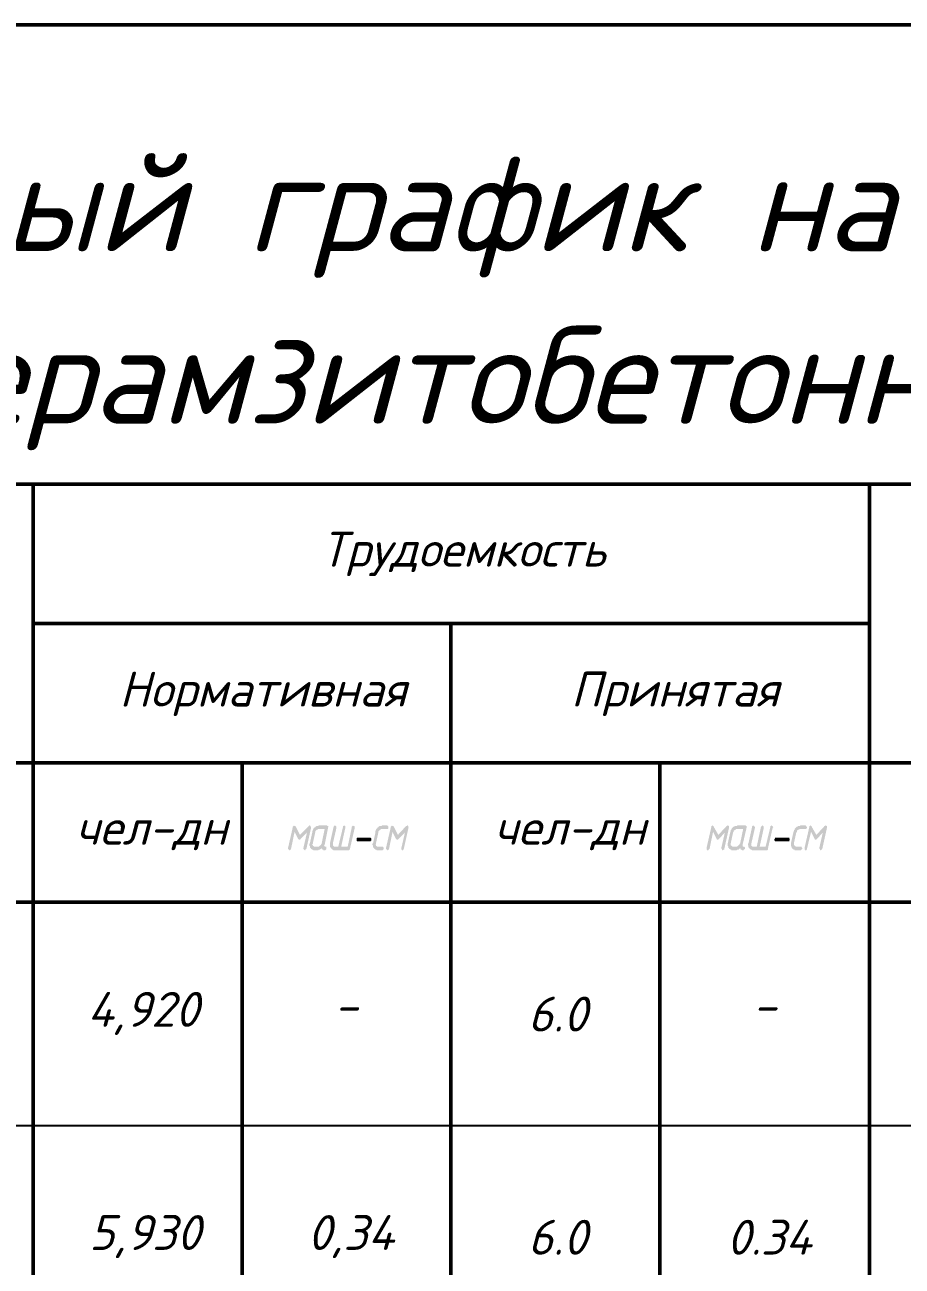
# Model space of a CAD drawing. Header units: millimetres. Extents: x 2279 to 5236, y 896 to 2828.
# Drawn here: x 4997.8 to 5060.7, y 1890.4 to 1979.4 of the extents above; entities that cross this region are included whole.
import ezdxf

# ---------------------------------------------------------------- set-up
doc = ezdxf.new("R2010")
doc.units = ezdxf.units.MM
for name, color, linetype in [('PDF _!!ОСНОВНАЯ', 7, 'Continuous'), ('PDF _!!ТОНКАЯ', 7, 'Continuous'), ('PDF _Текст', 7, 'Continuous')]:
    doc.layers.add(name, color=color, linetype=linetype)
doc.styles.add('PDF ISOCPEUR Italic', font='isocpeui.ttf')

msp = doc.modelspace()

# ---------------------------------------------------------------- hatches: boundary and pattern name
at = {"layer": 'PDF _!!ТОНКАЯ', "transparency": 33554559}
for points in [[(5018.042, 1921.445), (5017.576, 1920.979), (5017.576, 1920.937), (5017.534, 1920.937), (5017.491, 1920.937), (5017.491, 1920.937), (5017.449, 1920.937), (5017.449, 1920.979), (5017.407, 1920.979), (5017.153, 1921.487), (5016.899, 1920.26), (5016.899, 1920.26), (5016.856, 1920.217), (5016.856, 1920.217), (5016.814, 1920.175), (5016.814, 1920.175), (5016.772, 1920.175), (5016.729, 1920.217), (5016.729, 1920.217), (5016.687, 1920.26), (5016.687, 1920.302), (5016.687, 1920.302), (5016.687, 1920.344), (5016.687, 1920.344), (5017.026, 1921.826), (5017.026, 1921.868), (5017.068, 1921.911), (5017.068, 1921.911), (5017.11, 1921.953), (5017.11, 1921.953), (5017.153, 1921.911), (5017.195, 1921.911), (5017.195, 1921.911), (5017.237, 1921.868), (5017.534, 1921.276), (5018.169, 1921.911), (5018.169, 1921.911), (5018.211, 1921.953), (5018.211, 1921.953), (5018.253, 1921.953), (5018.296, 1921.911), (5018.296, 1921.911), (5018.296, 1921.868), (5018.338, 1921.826), (5018.338, 1921.826), (5018.338, 1921.784), (5018.338, 1921.784), (5017.999, 1920.26), (5017.957, 1920.26), (5017.957, 1920.217), (5017.915, 1920.217), (5017.915, 1920.175), (5017.872, 1920.175), (5017.872, 1920.175), (5017.83, 1920.217), (5017.83, 1920.217), (5017.788, 1920.26), (5017.788, 1920.302), (5017.788, 1920.302), (5017.788, 1920.344), (5017.788, 1920.344)], [(5021.132, 1920.302), (5021.132, 1920.26), (5021.09, 1920.217), (5021.09, 1920.217), (5021.048, 1920.175), (5021.048, 1920.175), (5021.005, 1920.175), (5020.031, 1920.175), (5019.989, 1920.175), (5019.947, 1920.175), (5019.904, 1920.217), (5019.904, 1920.217), (5019.862, 1920.217), (5019.82, 1920.26), (5019.82, 1920.26), (5019.777, 1920.302), (5019.777, 1920.302), (5019.777, 1920.344), (5019.735, 1920.344), (5019.735, 1920.387), (5019.693, 1920.429), (5019.693, 1920.471), (5019.693, 1920.514), (5019.693, 1920.514), (5019.693, 1920.556), (5019.693, 1920.598), (5019.693, 1920.641), (5019.693, 1920.641), (5019.693, 1920.683), (5019.947, 1921.826), (5019.947, 1921.868), (5019.989, 1921.911), (5019.989, 1921.911), (5020.031, 1921.953), (5020.074, 1921.953), (5020.074, 1921.911), (5020.116, 1921.911), (5020.116, 1921.911), (5020.158, 1921.868), (5020.158, 1921.826), (5020.158, 1921.826), (5020.158, 1921.784), (5020.158, 1921.784), (5019.904, 1920.683), (5019.904, 1920.641), (5019.904, 1920.598), (5019.904, 1920.598), (5019.904, 1920.556), (5019.904, 1920.514), (5019.904, 1920.514), (5019.947, 1920.471), (5019.947, 1920.471), (5019.989, 1920.429), (5020.031, 1920.429), (5020.074, 1920.429), (5020.074, 1920.429), (5020.285, 1920.429), (5020.624, 1921.826), (5020.624, 1921.868), (5020.624, 1921.911), (5020.667, 1921.911), (5020.709, 1921.953), (5020.709, 1921.953), (5020.751, 1921.911), (5020.751, 1921.911), (5020.794, 1921.911), (5020.794, 1921.868), (5020.794, 1921.826), (5020.794, 1921.826), (5020.794, 1921.784), (5020.794, 1921.784), (5020.497, 1920.429), (5020.963, 1920.429), (5021.259, 1921.826), (5021.259, 1921.868), (5021.302, 1921.911), (5021.302, 1921.911), (5021.344, 1921.953), (5021.344, 1921.953), (5021.386, 1921.911), (5021.429, 1921.911), (5021.429, 1921.911), (5021.471, 1921.868), (5021.471, 1921.826), (5021.471, 1921.826), (5021.471, 1921.784), (5021.471, 1921.784)], [(5023.461, 1920.175), (5023.08, 1920.175), (5023.037, 1920.175), (5023.037, 1920.175), (5022.995, 1920.217), (5022.953, 1920.217), (5022.953, 1920.217), (5022.91, 1920.26), (5022.868, 1920.26), (5022.868, 1920.302), (5022.868, 1920.302), (5022.826, 1920.344), (5022.826, 1920.344), (5022.783, 1920.387), (5022.783, 1920.429), (5022.783, 1920.471), (5022.783, 1920.514), (5022.741, 1920.556), (5022.741, 1920.556), (5022.741, 1920.598), (5022.741, 1920.641), (5022.741, 1920.641), (5022.783, 1920.683), (5022.953, 1921.445), (5022.953, 1921.487), (5022.953, 1921.53), (5022.953, 1921.572), (5022.995, 1921.614), (5022.995, 1921.614), (5022.995, 1921.657), (5023.037, 1921.699), (5023.037, 1921.741), (5023.08, 1921.741), (5023.08, 1921.784), (5023.122, 1921.784), (5023.122, 1921.826), (5023.122, 1921.826), (5023.164, 1921.826), (5023.164, 1921.868), (5023.207, 1921.868), (5023.207, 1921.868), (5023.249, 1921.911), (5023.291, 1921.911), (5023.334, 1921.911), (5023.334, 1921.911), (5023.376, 1921.911), (5023.418, 1921.953), (5023.461, 1921.953), (5023.503, 1921.953), (5023.799, 1921.953), (5023.799, 1921.953), (5023.842, 1921.911), (5023.842, 1921.911), (5023.884, 1921.868), (5023.884, 1921.826), (5023.884, 1921.826), (5023.884, 1921.784), (5023.884, 1921.741), (5023.842, 1921.699), (5023.842, 1921.699), (5023.799, 1921.699), (5023.799, 1921.699), (5023.418, 1921.699), (5023.376, 1921.699), (5023.376, 1921.699), (5023.334, 1921.657), (5023.291, 1921.657), (5023.291, 1921.657), (5023.249, 1921.614), (5023.249, 1921.614), (5023.207, 1921.572), (5023.207, 1921.572), (5023.164, 1921.53), (5023.164, 1921.487), (5023.164, 1921.445), (5023.164, 1921.445), (5022.995, 1920.683), (5022.995, 1920.641), (5022.953, 1920.598), (5022.953, 1920.598), (5022.995, 1920.556), (5022.995, 1920.556), (5022.995, 1920.514), (5022.995, 1920.471), (5023.037, 1920.471), (5023.037, 1920.471), (5023.08, 1920.429), (5023.122, 1920.429), (5023.164, 1920.429), (5023.461, 1920.429), (5023.461, 1920.429), (5023.503, 1920.429), (5023.503, 1920.387), (5023.545, 1920.387), (5023.545, 1920.344), (5023.545, 1920.302), (5023.545, 1920.26), (5023.545, 1920.26), (5023.503, 1920.217), (5023.503, 1920.217), (5023.461, 1920.175), (5023.461, 1920.175)], [(5025.069, 1921.445), (5024.604, 1920.979), (5024.561, 1920.937), (5024.561, 1920.937), (5024.519, 1920.937), (5024.519, 1920.937), (5024.477, 1920.937), (5024.434, 1920.979), (5024.434, 1920.979), (5024.18, 1921.487), (5023.926, 1920.26), (5023.926, 1920.26), (5023.884, 1920.217), (5023.884, 1920.217), (5023.842, 1920.175), (5023.799, 1920.175), (5023.799, 1920.175), (5023.757, 1920.217), (5023.757, 1920.217), (5023.715, 1920.26), (5023.715, 1920.302), (5023.715, 1920.302), (5023.715, 1920.344), (5023.715, 1920.344), (5024.053, 1921.826), (5024.053, 1921.868), (5024.096, 1921.911), (5024.096, 1921.911), (5024.138, 1921.953), (5024.138, 1921.953), (5024.18, 1921.911), (5024.223, 1921.911), (5024.223, 1921.911), (5024.265, 1921.868), (5024.561, 1921.276), (5025.154, 1921.911), (5025.196, 1921.911), (5025.239, 1921.953), (5025.239, 1921.953), (5025.281, 1921.953), (5025.281, 1921.911), (5025.323, 1921.911), (5025.323, 1921.868), (5025.323, 1921.826), (5025.366, 1921.826), (5025.323, 1921.784), (5025.323, 1921.784), (5024.985, 1920.26), (5024.985, 1920.26), (5024.985, 1920.217), (5024.942, 1920.217), (5024.942, 1920.175), (5024.9, 1920.175), (5024.858, 1920.175), (5024.858, 1920.217), (5024.815, 1920.217), (5024.815, 1920.26), (5024.815, 1920.302), (5024.815, 1920.302), (5024.815, 1920.344), (5024.815, 1920.344)], [(5048.015, 1921.445), (5047.591, 1920.979), (5047.549, 1920.937), (5047.549, 1920.937), (5047.507, 1920.937), (5047.464, 1920.937), (5047.464, 1920.937), (5047.422, 1920.979), (5047.422, 1920.979), (5047.168, 1921.487), (5046.914, 1920.26), (5046.872, 1920.26), (5046.872, 1920.217), (5046.829, 1920.217), (5046.829, 1920.175), (5046.787, 1920.175), (5046.745, 1920.175), (5046.745, 1920.217), (5046.702, 1920.217), (5046.702, 1920.26), (5046.702, 1920.302), (5046.702, 1920.302), (5046.702, 1920.344), (5046.702, 1920.344), (5047.041, 1921.826), (5047.041, 1921.868), (5047.041, 1921.911), (5047.083, 1921.911), (5047.126, 1921.953), (5047.126, 1921.953), (5047.168, 1921.911), (5047.21, 1921.911), (5047.21, 1921.911), (5047.21, 1921.868), (5047.549, 1921.276), (5048.142, 1921.911), (5048.184, 1921.911), (5048.184, 1921.953), (5048.226, 1921.953), (5048.269, 1921.953), (5048.269, 1921.911), (5048.311, 1921.911), (5048.311, 1921.868), (5048.311, 1921.826), (5048.311, 1921.826), (5048.311, 1921.784), (5048.311, 1921.784), (5047.972, 1920.26), (5047.972, 1920.26), (5047.972, 1920.217), (5047.93, 1920.217), (5047.888, 1920.175), (5047.888, 1920.175), (5047.845, 1920.175), (5047.803, 1920.217), (5047.803, 1920.217), (5047.803, 1920.26), (5047.761, 1920.302), (5047.761, 1920.302), (5047.761, 1920.344), (5047.761, 1920.344)], [(5051.105, 1920.302), (5051.105, 1920.26), (5051.105, 1920.217), (5051.105, 1920.217), (5051.063, 1920.175), (5051.02, 1920.175), (5051.02, 1920.175), (5050.004, 1920.175), (5049.962, 1920.175), (5049.962, 1920.175), (5049.92, 1920.217), (5049.877, 1920.217), (5049.877, 1920.217), (5049.835, 1920.26), (5049.793, 1920.26), (5049.793, 1920.302), (5049.793, 1920.302), (5049.75, 1920.344), (5049.75, 1920.344), (5049.708, 1920.387), (5049.708, 1920.429), (5049.708, 1920.471), (5049.708, 1920.514), (5049.666, 1920.514), (5049.666, 1920.556), (5049.666, 1920.598), (5049.666, 1920.641), (5049.708, 1920.641), (5049.708, 1920.683), (5049.962, 1921.826), (5049.962, 1921.868), (5050.004, 1921.911), (5050.004, 1921.911), (5050.047, 1921.953), (5050.047, 1921.953), (5050.089, 1921.911), (5050.131, 1921.911), (5050.131, 1921.911), (5050.131, 1921.868), (5050.174, 1921.826), (5050.174, 1921.826), (5050.174, 1921.784), (5050.174, 1921.784), (5049.92, 1920.683), (5049.92, 1920.641), (5049.92, 1920.598), (5049.92, 1920.598), (5049.92, 1920.556), (5049.92, 1920.514), (5049.92, 1920.514), (5049.92, 1920.471), (5049.962, 1920.471), (5050.004, 1920.429), (5050.004, 1920.429), (5050.047, 1920.429), (5050.089, 1920.429), (5050.301, 1920.429), (5050.597, 1921.826), (5050.639, 1921.868), (5050.639, 1921.911), (5050.682, 1921.911), (5050.682, 1921.953), (5050.724, 1921.953), (5050.724, 1921.911), (5050.766, 1921.911), (5050.766, 1921.911), (5050.809, 1921.868), (5050.809, 1921.826), (5050.809, 1921.826), (5050.809, 1921.784), (5050.809, 1921.784), (5050.512, 1920.429), (5050.936, 1920.429), (5051.274, 1921.826), (5051.274, 1921.868), (5051.274, 1921.911), (5051.317, 1921.911), (5051.359, 1921.953), (5051.359, 1921.953), (5051.402, 1921.911), (5051.402, 1921.911), (5051.444, 1921.911), (5051.444, 1921.868), (5051.486, 1921.826), (5051.486, 1921.826), (5051.444, 1921.784), (5051.444, 1921.784)], [(5053.434, 1920.175), (5053.095, 1920.175), (5053.053, 1920.175), (5053.01, 1920.175), (5053.01, 1920.217), (5052.968, 1920.217), (5052.926, 1920.217), (5052.926, 1920.26), (5052.883, 1920.26), (5052.841, 1920.302), (5052.841, 1920.302), (5052.841, 1920.344), (5052.799, 1920.344), (5052.799, 1920.387), (5052.799, 1920.429), (5052.756, 1920.471), (5052.756, 1920.514), (5052.756, 1920.556), (5052.756, 1920.556), (5052.756, 1920.598), (5052.756, 1920.641), (5052.756, 1920.641), (5052.756, 1920.683), (5052.926, 1921.445), (5052.926, 1921.487), (5052.968, 1921.53), (5052.968, 1921.572), (5052.968, 1921.614), (5053.01, 1921.614), (5053.01, 1921.657), (5053.01, 1921.699), (5053.053, 1921.741), (5053.053, 1921.741), (5053.095, 1921.784), (5053.095, 1921.784), (5053.137, 1921.826), (5053.137, 1921.826), (5053.137, 1921.826), (5053.18, 1921.868), (5053.18, 1921.868), (5053.222, 1921.868), (5053.264, 1921.911), (5053.264, 1921.911), (5053.307, 1921.911), (5053.349, 1921.911), (5053.391, 1921.911), (5053.434, 1921.953), (5053.434, 1921.953), (5053.476, 1921.953), (5053.772, 1921.953), (5053.815, 1921.953), (5053.857, 1921.911), (5053.857, 1921.911), (5053.857, 1921.868), (5053.899, 1921.826), (5053.899, 1921.826), (5053.899, 1921.784), (5053.857, 1921.741), (5053.857, 1921.699), (5053.857, 1921.699), (5053.815, 1921.699), (5053.772, 1921.699), (5053.434, 1921.699), (5053.391, 1921.699), (5053.349, 1921.699), (5053.349, 1921.657), (5053.307, 1921.657), (5053.264, 1921.657), (5053.264, 1921.614), (5053.222, 1921.614), (5053.222, 1921.572), (5053.18, 1921.572), (5053.18, 1921.53), (5053.18, 1921.487), (5053.137, 1921.445), (5053.137, 1921.445), (5052.968, 1920.683), (5052.968, 1920.641), (5052.968, 1920.598), (5052.968, 1920.598), (5052.968, 1920.556), (5052.968, 1920.556), (5053.01, 1920.514), (5053.01, 1920.471), (5053.01, 1920.471), (5053.053, 1920.471), (5053.095, 1920.429), (5053.095, 1920.429), (5053.137, 1920.429), (5053.434, 1920.429), (5053.476, 1920.429), (5053.518, 1920.429), (5053.518, 1920.387), (5053.518, 1920.387), (5053.561, 1920.344), (5053.561, 1920.302), (5053.561, 1920.26), (5053.518, 1920.26), (5053.518, 1920.217), (5053.518, 1920.217), (5053.476, 1920.175), (5053.434, 1920.175)], [(5055.042, 1921.445), (5054.619, 1920.979), (5054.577, 1920.937), (5054.534, 1920.937), (5054.534, 1920.937), (5054.492, 1920.937), (5054.492, 1920.937), (5054.45, 1920.979), (5054.45, 1920.979), (5054.196, 1921.487), (5053.899, 1920.26), (5053.899, 1920.26), (5053.899, 1920.217), (5053.857, 1920.217), (5053.857, 1920.175), (5053.815, 1920.175), (5053.772, 1920.175), (5053.772, 1920.217), (5053.73, 1920.217), (5053.73, 1920.26), (5053.73, 1920.302), (5053.73, 1920.302), (5053.73, 1920.344), (5053.73, 1920.344), (5054.069, 1921.826), (5054.069, 1921.868), (5054.069, 1921.911), (5054.111, 1921.911), (5054.153, 1921.953), (5054.153, 1921.953), (5054.196, 1921.911), (5054.196, 1921.911), (5054.238, 1921.911), (5054.238, 1921.868), (5054.577, 1921.276), (5055.169, 1921.911), (5055.212, 1921.911), (5055.212, 1921.953), (5055.254, 1921.953), (5055.254, 1921.953), (5055.296, 1921.911), (5055.339, 1921.911), (5055.339, 1921.868), (5055.339, 1921.826), (5055.339, 1921.826), (5055.339, 1921.784), (5055.339, 1921.784), (5055, 1920.26), (5055, 1920.26), (5054.958, 1920.217), (5054.958, 1920.217), (5054.915, 1920.175), (5054.915, 1920.175), (5054.873, 1920.175), (5054.831, 1920.217), (5054.831, 1920.217), (5054.831, 1920.26), (5054.788, 1920.302), (5054.788, 1920.302), (5054.788, 1920.344), (5054.788, 1920.344)], [(5022.572, 1920.81), (5021.683, 1920.81), (5021.64, 1920.81), (5021.64, 1920.81), (5021.598, 1920.852), (5021.598, 1920.852), (5021.598, 1920.895), (5021.598, 1920.937), (5021.598, 1920.979), (5021.598, 1921.022), (5021.598, 1921.022), (5021.64, 1921.064), (5021.64, 1921.064), (5021.683, 1921.064), (5022.572, 1921.064), (5022.572, 1921.064), (5022.614, 1921.064), (5022.656, 1921.022), (5022.656, 1921.022), (5022.656, 1920.979), (5022.656, 1920.937), (5022.656, 1920.895), (5022.656, 1920.852), (5022.614, 1920.852), (5022.614, 1920.81), (5022.572, 1920.81), (5022.572, 1920.81)], [(5052.545, 1920.81), (5051.698, 1920.81), (5051.656, 1920.81), (5051.613, 1920.81), (5051.613, 1920.852), (5051.571, 1920.852), (5051.571, 1920.895), (5051.571, 1920.937), (5051.571, 1920.979), (5051.613, 1921.022), (5051.613, 1921.022), (5051.613, 1921.064), (5051.656, 1921.064), (5051.698, 1921.064), (5052.545, 1921.064), (5052.587, 1921.064), (5052.629, 1921.064), (5052.629, 1921.022), (5052.629, 1921.022), (5052.672, 1920.979), (5052.672, 1920.937), (5052.672, 1920.895), (5052.629, 1920.852), (5052.629, 1920.852), (5052.629, 1920.81), (5052.587, 1920.81), (5052.545, 1920.81)]]:
    msp.add_hatch(color=256, dxfattribs=at).paths.add_polyline_path(points)
h = msp.add_hatch(color=256, dxfattribs=at)
h.paths.add_polyline_path([(5018.592, 1920.429), (5018.846, 1920.429), (5018.846, 1920.429), (5018.888, 1920.429), (5018.931, 1920.471), (5018.931, 1920.471), (5018.973, 1920.514), (5019.015, 1920.514), (5019.015, 1920.556), (5019.058, 1920.556), (5019.058, 1920.598), (5019.1, 1920.641), (5019.1, 1920.683), (5019.1, 1920.683), (5019.312, 1921.699), (5018.888, 1921.699), (5018.846, 1921.699), (5018.846, 1921.699), (5018.804, 1921.657), (5018.761, 1921.657), (5018.761, 1921.657), (5018.719, 1921.614), (5018.719, 1921.614), (5018.677, 1921.572), (5018.677, 1921.572), (5018.634, 1921.53), (5018.634, 1921.487), (5018.634, 1921.445), (5018.634, 1921.445), (5018.465, 1920.683), (5018.465, 1920.641), (5018.423, 1920.598), (5018.423, 1920.598), (5018.423, 1920.556), (5018.465, 1920.514), (5018.465, 1920.514), (5018.465, 1920.471), (5018.507, 1920.471), (5018.507, 1920.471), (5018.55, 1920.429), (5018.592, 1920.429), (5018.592, 1920.429)], flags=0)
h.paths.add_polyline_path([(5018.55, 1920.175), (5018.507, 1920.175), (5018.507, 1920.175), (5018.465, 1920.217), (5018.423, 1920.217), (5018.423, 1920.217), (5018.38, 1920.26), (5018.338, 1920.26), (5018.338, 1920.302), (5018.338, 1920.302), (5018.296, 1920.344), (5018.296, 1920.344), (5018.253, 1920.387), (5018.253, 1920.429), (5018.253, 1920.471), (5018.211, 1920.514), (5018.211, 1920.514), (5018.211, 1920.556), (5018.211, 1920.598), (5018.211, 1920.641), (5018.211, 1920.641), (5018.253, 1920.683), (5018.423, 1921.445), (5018.423, 1921.487), (5018.423, 1921.53), (5018.423, 1921.572), (5018.465, 1921.614), (5018.465, 1921.614), (5018.465, 1921.657), (5018.507, 1921.699), (5018.507, 1921.741), (5018.55, 1921.741), (5018.55, 1921.784), (5018.592, 1921.784), (5018.592, 1921.826), (5018.592, 1921.826), (5018.634, 1921.826), (5018.634, 1921.868), (5018.677, 1921.868), (5018.677, 1921.868), (5018.719, 1921.911), (5018.761, 1921.911), (5018.761, 1921.911), (5018.804, 1921.911), (5018.846, 1921.911), (5018.888, 1921.953), (5018.931, 1921.953), (5018.931, 1921.953), (5019.481, 1921.953), (5019.523, 1921.911), (5019.566, 1921.911), (5019.566, 1921.911), (5019.566, 1921.868), (5019.566, 1921.826), (5019.566, 1921.826), (5019.312, 1920.556), (5019.269, 1920.514), (5019.269, 1920.514), (5019.312, 1920.471), (5019.312, 1920.471), (5019.312, 1920.429), (5019.354, 1920.429), (5019.354, 1920.429), (5019.396, 1920.429), (5019.439, 1920.429), (5019.439, 1920.387), (5019.439, 1920.387), (5019.439, 1920.344), (5019.439, 1920.302), (5019.439, 1920.26), (5019.439, 1920.26), (5019.396, 1920.217), (5019.396, 1920.217), (5019.354, 1920.175), (5019.312, 1920.175), (5019.312, 1920.175), (5019.269, 1920.175), (5019.227, 1920.175), (5019.227, 1920.217), (5019.185, 1920.217), (5019.142, 1920.217), (5019.142, 1920.26), (5019.1, 1920.26), (5019.1, 1920.302), (5019.1, 1920.344), (5019.1, 1920.302), (5019.058, 1920.302), (5019.058, 1920.26), (5019.015, 1920.26), (5018.973, 1920.217), (5018.973, 1920.217), (5018.931, 1920.217), (5018.888, 1920.217), (5018.846, 1920.175), (5018.846, 1920.175), (5018.804, 1920.175), (5018.761, 1920.175)], flags=0)
h = msp.add_hatch(color=256, dxfattribs=at)
h.paths.add_polyline_path([(5048.607, 1920.429), (5048.819, 1920.429), (5048.861, 1920.429), (5048.904, 1920.429), (5048.904, 1920.471), (5048.946, 1920.471), (5048.988, 1920.514), (5048.988, 1920.514), (5049.031, 1920.556), (5049.031, 1920.556), (5049.073, 1920.598), (5049.073, 1920.641), (5049.115, 1920.683), (5049.115, 1920.683), (5049.327, 1921.699), (5048.904, 1921.699), (5048.861, 1921.699), (5048.819, 1921.699), (5048.819, 1921.657), (5048.777, 1921.657), (5048.734, 1921.657), (5048.734, 1921.614), (5048.692, 1921.614), (5048.692, 1921.572), (5048.65, 1921.572), (5048.65, 1921.53), (5048.65, 1921.487), (5048.607, 1921.445), (5048.607, 1921.445), (5048.438, 1920.683), (5048.438, 1920.641), (5048.438, 1920.598), (5048.438, 1920.598), (5048.438, 1920.556), (5048.438, 1920.514), (5048.48, 1920.514), (5048.48, 1920.471), (5048.48, 1920.471), (5048.523, 1920.471), (5048.565, 1920.429), (5048.607, 1920.429), (5048.607, 1920.429)], flags=0)
h.paths.add_polyline_path([(5048.565, 1920.175), (5048.523, 1920.175), (5048.48, 1920.175), (5048.48, 1920.217), (5048.438, 1920.217), (5048.396, 1920.217), (5048.396, 1920.26), (5048.353, 1920.26), (5048.311, 1920.302), (5048.311, 1920.302), (5048.311, 1920.344), (5048.269, 1920.344), (5048.269, 1920.387), (5048.269, 1920.429), (5048.226, 1920.471), (5048.226, 1920.514), (5048.226, 1920.514), (5048.226, 1920.556), (5048.226, 1920.598), (5048.226, 1920.641), (5048.226, 1920.641), (5048.226, 1920.683), (5048.396, 1921.445), (5048.396, 1921.487), (5048.438, 1921.53), (5048.438, 1921.572), (5048.438, 1921.614), (5048.48, 1921.614), (5048.48, 1921.657), (5048.48, 1921.699), (5048.523, 1921.741), (5048.523, 1921.741), (5048.565, 1921.784), (5048.565, 1921.784), (5048.607, 1921.826), (5048.607, 1921.826), (5048.607, 1921.826), (5048.65, 1921.868), (5048.65, 1921.868), (5048.692, 1921.868), (5048.734, 1921.911), (5048.734, 1921.911), (5048.777, 1921.911), (5048.819, 1921.911), (5048.861, 1921.911), (5048.904, 1921.953), (5048.904, 1921.953), (5048.946, 1921.953), (5049.496, 1921.953), (5049.539, 1921.911), (5049.539, 1921.911), (5049.581, 1921.911), (5049.581, 1921.868), (5049.581, 1921.826), (5049.581, 1921.826), (5049.285, 1920.556), (5049.285, 1920.514), (5049.285, 1920.514), (5049.285, 1920.471), (5049.285, 1920.471), (5049.327, 1920.429), (5049.369, 1920.429), (5049.369, 1920.429), (5049.412, 1920.429), (5049.412, 1920.429), (5049.454, 1920.387), (5049.454, 1920.387), (5049.454, 1920.344), (5049.454, 1920.302), (5049.454, 1920.26), (5049.412, 1920.26), (5049.412, 1920.217), (5049.369, 1920.217), (5049.369, 1920.175), (5049.327, 1920.175), (5049.327, 1920.175), (5049.285, 1920.175), (5049.242, 1920.175), (5049.2, 1920.217), (5049.2, 1920.217), (5049.158, 1920.217), (5049.158, 1920.26), (5049.115, 1920.26), (5049.115, 1920.302), (5049.115, 1920.344), (5049.073, 1920.302), (5049.073, 1920.302), (5049.031, 1920.26), (5049.031, 1920.26), (5048.988, 1920.217), (5048.946, 1920.217), (5048.946, 1920.217), (5048.904, 1920.217), (5048.861, 1920.175), (5048.819, 1920.175), (5048.777, 1920.175), (5048.777, 1920.175)], flags=0)

# ---------------------------------------------------------------- linework, layer by layer
at = {"layer": 'PDF _!!ОСНОВНАЯ', "lineweight": 50}
msp.add_lwpolyline([(4389.371, 1395.394), (5205.373, 1395.394), (5205.373, 1979.359), (4389.371, 1979.359)], close=True, dxfattribs=at)
at = {"layer": 'PDF _!!ТОНКАЯ', "lineweight": 50}
for points in [[(5205.373, 1804.644), (4908.395, 1804.644), (4908.395, 1946.423), (5205.373, 1946.423), (5205.373, 1916.45), (4908.395, 1916.45)], [(4998.398, 1946.423), (4998.398, 1804.644)], [(5058.387, 1946.423), (5058.387, 1804.644)], [(4998.398, 1936.432), (5058.387, 1936.432)], [(5028.371, 1936.432), (5028.371, 1804.644)], [(4968.383, 1926.441), (5123.371, 1926.441)], [(5013.385, 1926.441), (5013.385, 1804.644)], [(5043.358, 1926.441), (5043.358, 1804.644)]]:
    msp.add_lwpolyline(points, dxfattribs=at)
at = {"layer": 'PDF _!!ТОНКАЯ', "lineweight": 25}
msp.add_lwpolyline([(4908.395, 1900.447), (5165.367, 1900.447)], dxfattribs=at)

# ---------------------------------------------------------------- texts
at = {"layer": 'PDF _Текст', "attachment_point": 7, "style": 'PDF ISOCPEUR Italic'}
for s, insert, char_height in [('Календарный график на производство работ по кладке стен', (4949.883, 1961.215), 6.99972), ('из керамзитобетонных блоков (объем - 26,9 м³)', (4973.421, 1948.853), 6.99972), ('Трудоемкость', (5019.058, 1939.831), 2.4999), ('Нормативная', (5004.579, 1929.797), 2.4999), ('Принятая', (5036.965, 1929.797), 2.4999), ('чел-дн', (5001.447, 1920.175), 2.4999), ('чел-дн', (5031.462, 1920.175), 2.4999), ('4,920', (5002.293, 1906.932), 2.4999), ('6.0', (5033.875, 1907.178), 2.4999), ('-', (5019.989, 1907.803), 2.5), ('-', (5050.004, 1907.803), 2.5), ('5,930', (5002.42, 1890.93), 2.4999), ('0,34', (5018.084, 1890.93), 2.4999), ('6.0', (5033.875, 1891.176), 2.4999), ('0.34', (5048.142, 1891.176), 2.4999)]:
    msp.add_mtext(s, dxfattribs=dict(at, insert=insert, char_height=char_height))

doc.saveas('drawing.dxf')
